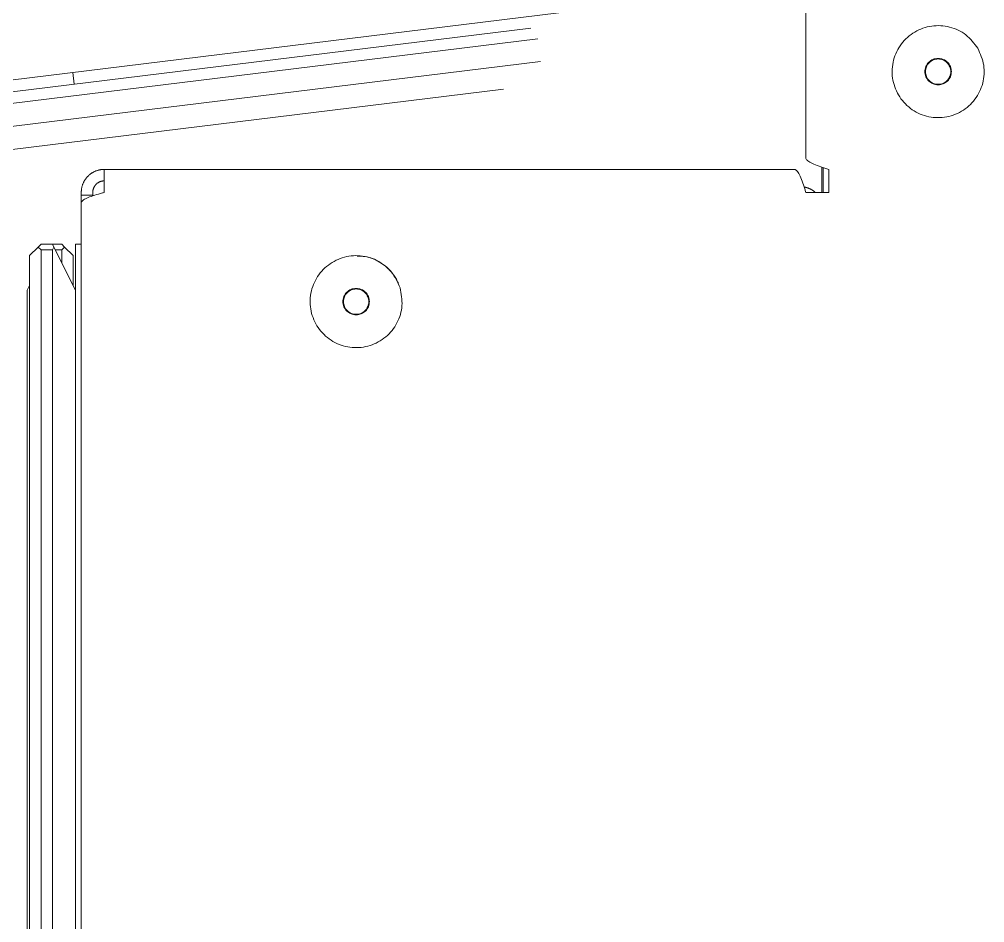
# Model space of a CAD drawing. Header units: millimetres. Extents: x -159872 to 386485, y -250577 to 158966.
# Drawn here: x 158747 to 158831, y 14557.9 to 14636.4 of the extents above; entities that cross this region are included whole.
import ezdxf

# ---------------------------------------------------------------- set-up
doc = ezdxf.new("R2010")
doc.units = ezdxf.units.MM
doc.layers.add('LDS-equipment-kitchen equipment', color=3, linetype='Continuous', lineweight=13)

# ---------------------------------------------------------------- blocks, each defined once
blk = doc.blocks.new('Group-350')
at = {"layer": 'LDS-equipment-kitchen equipment'}
for points in [[(98141.912, 51658.529, 0), (98141.912, 51081.89, 0)], [(97528.033, 51021.755, 0), (98122.099, 51094.697, 0)], [(98117.989, 51093.184, 0), (97532.387, 51021.282, 0)], [(97532.012, 51020.228, 0), (98118.607, 51092.253, 0)], [(98153.412, 51088.24, 0), (98153.3, 51088.245, 0), (98153.188, 51088.262, 0), (98153.078, 51088.289, 0), (98152.972, 51088.327, 0), (98152.87, 51088.375, 0), (98152.773, 51088.433, 0), (98152.683, 51088.501, 0), (98152.599, 51088.576, 0), (98152.523, 51088.66, 0), (98152.456, 51088.751, 0), (98152.398, 51088.847, 0), (98152.35, 51088.949, 0), (98152.312, 51089.056, 0), (98152.284, 51089.165, 0), (98152.268, 51089.277, 0), (98152.262, 51089.39, 0), (98152.268, 51089.502, 0), (98152.284, 51089.614, 0), (98152.312, 51089.723, 0), (98152.35, 51089.83, 0), (98152.398, 51089.932, 0), (98152.456, 51090.028, 0), (98152.523, 51090.119, 0), (98152.599, 51090.203, 0), (98152.683, 51090.279, 0), (98152.773, 51090.346, 0), (98152.87, 51090.404, 0), (98152.972, 51090.452, 0), (98153.078, 51090.49, 0), (98153.188, 51090.517, 0), (98153.3, 51090.534, 0), (98153.412, 51090.54, 0), (98153.525, 51090.534, 0), (98153.637, 51090.517, 0), (98153.746, 51090.49, 0), (98153.852, 51090.452, 0), (98153.954, 51090.404, 0), (98154.051, 51090.346, 0), (98154.142, 51090.279, 0), (98154.225, 51090.203, 0), (98154.301, 51090.119, 0), (98154.368, 51090.028, 0), (98154.426, 51089.932, 0), (98154.475, 51089.83, 0), (98154.513, 51089.723, 0), (98154.54, 51089.614, 0), (98154.557, 51089.502, 0), (98154.562, 51089.39, 0), (98154.557, 51089.277, 0), (98154.54, 51089.165, 0), (98154.513, 51089.056, 0), (98154.475, 51088.949, 0), (98154.426, 51088.847, 0), (98154.368, 51088.751, 0), (98154.301, 51088.66, 0), (98154.225, 51088.576, 0), (98154.142, 51088.501, 0), (98154.051, 51088.433, 0), (98153.954, 51088.375, 0), (98153.852, 51088.327, 0), (98153.746, 51088.289, 0), (98153.637, 51088.262, 0), (98153.525, 51088.245, 0), (98153.412, 51088.24, 0)], [(98118.851, 51090.268, 0), (97532.256, 51018.243, 0)], [(98153.412, 51088.29, 0), (98153.304, 51088.295, 0), (98153.198, 51088.311, 0), (98153.093, 51088.337, 0), (98152.991, 51088.373, 0), (98152.894, 51088.419, 0), (98152.801, 51088.475, 0), (98152.714, 51088.539, 0), (98152.634, 51088.612, 0), (98152.562, 51088.692, 0), (98152.498, 51088.778, 0), (98152.442, 51088.871, 0), (98152.396, 51088.969, 0), (98152.36, 51089.07, 0), (98152.333, 51089.175, 0), (98152.318, 51089.282, 0), (98152.312, 51089.39, 0), (98152.318, 51089.497, 0), (98152.333, 51089.604, 0), (98152.36, 51089.709, 0), (98152.396, 51089.811, 0), (98152.442, 51089.908, 0), (98152.498, 51090.001, 0), (98152.562, 51090.087, 0), (98152.634, 51090.167, 0), (98152.714, 51090.24, 0), (98152.801, 51090.304, 0), (98152.894, 51090.36, 0), (98152.991, 51090.406, 0), (98153.093, 51090.442, 0), (98153.198, 51090.468, 0), (98153.304, 51090.484, 0), (98153.412, 51090.49, 0), (98153.52, 51090.484, 0), (98153.627, 51090.468, 0), (98153.732, 51090.442, 0), (98153.833, 51090.406, 0), (98153.931, 51090.36, 0), (98154.023, 51090.304, 0), (98154.11, 51090.24, 0), (98154.19, 51090.167, 0), (98154.263, 51090.087, 0), (98154.327, 51090.001, 0), (98154.382, 51089.908, 0), (98154.429, 51089.811, 0), (98154.465, 51089.709, 0), (98154.491, 51089.604, 0), (98154.507, 51089.497, 0), (98154.512, 51089.39, 0), (98154.507, 51089.282, 0), (98154.491, 51089.175, 0), (98154.465, 51089.07, 0), (98154.429, 51088.969, 0), (98154.382, 51088.871, 0), (98154.327, 51088.778, 0), (98154.263, 51088.692, 0), (98154.19, 51088.612, 0), (98154.11, 51088.539, 0), (98154.023, 51088.475, 0), (98153.931, 51088.419, 0), (98153.833, 51088.373, 0), (98153.732, 51088.337, 0), (98153.627, 51088.311, 0), (98153.52, 51088.295, 0), (98153.412, 51088.29, 0)], [(98078.287, 51088.31, 0), (98078.165, 51089.302, 0)], [(97535.974, 51016.684, 0), (98115.621, 51087.856, 0)], [(98078.912, 51078.89, 0), (98078.913, 51078.939, 0), (98078.915, 51078.988, 0), (98078.918, 51079.037, 0), (98078.922, 51079.086, 0), (98078.927, 51079.134, 0), (98078.934, 51079.183, 0), (98078.942, 51079.231, 0), (98078.951, 51079.28, 0), (98078.961, 51079.328, 0), (98078.972, 51079.376, 0), (98078.985, 51079.423, 0), (98078.998, 51079.47, 0), (98079.013, 51079.517, 0), (98079.029, 51079.563, 0), (98079.046, 51079.609, 0), (98079.065, 51079.655, 0), (98079.084, 51079.7, 0), (98079.104, 51079.745, 0), (98079.126, 51079.789, 0), (98079.148, 51079.832, 0), (98079.172, 51079.875, 0), (98079.197, 51079.918, 0), (98079.223, 51079.96, 0), (98079.249, 51080.001, 0), (98079.277, 51080.041, 0), (98079.306, 51080.081, 0), (98079.336, 51080.12, 0), (98079.366, 51080.158, 0), (98079.398, 51080.196, 0), (98079.43, 51080.233, 0), (98079.464, 51080.269, 0), (98079.498, 51080.304, 0), (98079.533, 51080.338, 0), (98079.569, 51080.371, 0), (98079.606, 51080.404, 0), (98079.643, 51080.436, 0), (98079.682, 51080.466, 0), (98079.721, 51080.496, 0), (98079.761, 51080.525, 0), (98079.801, 51080.552, 0), (98079.842, 51080.579, 0), (98079.884, 51080.605, 0), (98079.926, 51080.63, 0), (98079.969, 51080.653, 0), (98080.013, 51080.676, 0), (98080.057, 51080.698, 0), (98080.102, 51080.718, 0), (98080.147, 51080.737, 0), (98080.192, 51080.756, 0), (98080.238, 51080.773, 0), (98080.285, 51080.789, 0), (98080.332, 51080.803, 0), (98080.379, 51080.817, 0), (98080.426, 51080.83, 0), (98080.474, 51080.841, 0), (98080.522, 51080.851, 0), (98080.57, 51080.86, 0), (98080.619, 51080.868, 0), (98080.667, 51080.875, 0), (98080.716, 51080.88, 0), (98080.765, 51080.884, 0), (98080.814, 51080.887, 0), (98080.863, 51080.889, 0), (98080.912, 51080.89, 0)], [(98080.912, 51078.89, 0), (98080.912, 51080.89, 0)], [(98140.912, 51080.89, 0), (98080.912, 51080.89, 0)], [(98143.312, 51081.085, 0), (98143.312, 51078.89, 0)], [(98143.412, 51081.052, 0), (98143.412, 51078.89, 0)], [(98143.912, 51080.89, 0), (98143.912, 51078.89, 0)], [(98079.912, 51078.89, 0), (98079.913, 51078.914, 0), (98079.913, 51078.939, 0), (98079.915, 51078.963, 0), (98079.917, 51078.988, 0), (98079.92, 51079.012, 0), (98079.923, 51079.036, 0), (98079.927, 51079.061, 0), (98079.931, 51079.085, 0), (98079.937, 51079.109, 0), (98079.942, 51079.133, 0), (98079.948, 51079.156, 0), (98079.955, 51079.18, 0), (98079.963, 51079.203, 0), (98079.971, 51079.226, 0), (98079.979, 51079.249, 0), (98079.988, 51079.272, 0), (98079.998, 51079.295, 0), (98080.008, 51079.317, 0), (98080.019, 51079.339, 0), (98080.03, 51079.361, 0), (98080.042, 51079.382, 0), (98080.055, 51079.404, 0), (98080.067, 51079.425, 0), (98080.081, 51079.445, 0), (98080.095, 51079.465, 0), (98080.109, 51079.485, 0), (98080.124, 51079.505, 0), (98080.139, 51079.524, 0), (98080.155, 51079.543, 0), (98080.171, 51079.561, 0), (98080.188, 51079.579, 0), (98080.205, 51079.597, 0), (98080.223, 51079.614, 0), (98080.241, 51079.631, 0), (98080.259, 51079.647, 0), (98080.278, 51079.663, 0), (98080.297, 51079.678, 0), (98080.317, 51079.693, 0), (98080.336, 51079.707, 0), (98080.357, 51079.721, 0), (98080.377, 51079.734, 0), (98080.398, 51079.747, 0), (98080.419, 51079.76, 0), (98080.441, 51079.771, 0), (98080.463, 51079.783, 0), (98080.485, 51079.794, 0), (98080.507, 51079.804, 0), (98080.53, 51079.813, 0), (98080.552, 51079.823, 0), (98080.575, 51079.831, 0), (98080.599, 51079.839, 0), (98080.622, 51079.846, 0), (98080.646, 51079.853, 0), (98080.669, 51079.86, 0), (98080.693, 51079.865, 0), (98080.717, 51079.87, 0), (98080.741, 51079.875, 0), (98080.766, 51079.879, 0), (98080.79, 51079.882, 0), (98080.814, 51079.885, 0), (98080.839, 51079.887, 0), (98080.863, 51079.888, 0), (98080.888, 51079.889, 0), (98080.912, 51079.89, 0)], [(98078.912, 51078.662, 0), (98078.912, 51078.89, 0)], [(98079.912, 51078.662, 0), (98079.912, 51078.89, 0)], [(98141.778, 51079.356, 0), (98141.794, 51079.353, 0), (98141.811, 51079.349, 0), (98141.827, 51079.346, 0), (98141.844, 51079.342, 0), (98141.86, 51079.339, 0), (98141.877, 51079.335, 0), (98141.893, 51079.331, 0), (98141.909, 51079.327, 0), (98141.926, 51079.323, 0), (98141.942, 51079.318, 0), (98141.958, 51079.314, 0), (98141.974, 51079.309, 0), (98141.99, 51079.304, 0), (98142.006, 51079.299, 0), (98142.023, 51079.294, 0), (98142.039, 51079.289, 0), (98142.055, 51079.284, 0), (98142.07, 51079.278, 0), (98142.086, 51079.273, 0), (98142.102, 51079.267, 0), (98142.118, 51079.261, 0), (98142.134, 51079.255, 0), (98142.149, 51079.249, 0), (98142.165, 51079.242, 0), (98142.181, 51079.236, 0), (98142.196, 51079.23, 0), (98142.212, 51079.223, 0), (98142.227, 51079.216, 0), (98142.242, 51079.209, 0), (98142.258, 51079.202, 0), (98142.273, 51079.195, 0), (98142.288, 51079.188, 0), (98142.303, 51079.18, 0), (98142.318, 51079.173, 0), (98142.333, 51079.165, 0), (98142.348, 51079.157, 0), (98142.363, 51079.149, 0), (98142.378, 51079.141, 0), (98142.392, 51079.133, 0), (98142.407, 51079.125, 0), (98142.422, 51079.116, 0), (98142.436, 51079.108, 0), (98142.451, 51079.099, 0), (98142.465, 51079.09, 0), (98142.479, 51079.081, 0), (98142.493, 51079.072, 0), (98142.508, 51079.063, 0), (98142.522, 51079.054, 0), (98142.536, 51079.044, 0), (98142.55, 51079.035, 0), (98142.563, 51079.025, 0), (98142.577, 51079.015, 0), (98142.591, 51079.005, 0), (98142.604, 51078.996, 0), (98142.618, 51078.985, 0), (98142.631, 51078.975, 0), (98142.644, 51078.965, 0), (98142.658, 51078.954, 0), (98142.671, 51078.944, 0), (98142.684, 51078.933, 0), (98142.697, 51078.922, 0), (98142.71, 51078.912, 0), (98142.722, 51078.901, 0), (98142.735, 51078.89, 0)], [(98143.912, 51078.89, 0), (98141.912, 51078.89, 0)], [(98078.912, 51078.662, 0), (98079.912, 51078.662, 0)], [(98078.912, 51077.99, 0), (98078.912, 51078.662, 0)], [(98078.912, 50790.79, 0), (98078.912, 51077.99, 0)], [(98074.412, 51073.39, 0), (98075.162, 51074.14, 0)], [(98075.162, 51074.14, 0), (98075.412, 51074.39, 0)], [(98075.412, 51073.89, 0), (98075.162, 51074.14, 0)], [(98075.412, 51074.39, 0), (98076.412, 51074.39, 0)], [(98076.412, 51073.89, 0), (98075.412, 51073.89, 0)], [(98075.412, 51073.89, 0), (98075.412, 50794.89, 0)], [(98076.412, 51074.39, 0), (98077.212, 51074.39, 0)], [(98076.412, 51074.39, 0), (98076.537, 51074.14, 0)], [(98076.537, 51074.14, 0), (98076.412, 51073.89, 0)], [(98076.412, 50794.89, 0), (98076.412, 51073.89, 0)], [(98078.412, 51070.39, 0), (98076.537, 51074.14, 0)], [(98077.212, 51073.89, 0), (98076.662, 51073.89, 0)], [(98077.212, 51074.39, 0), (98077.462, 51074.14, 0)], [(98077.462, 51074.14, 0), (98077.212, 51073.89, 0)], [(98077.212, 51072.79, 0), (98077.212, 51073.89, 0)], [(98077.462, 51074.14, 0), (98078.212, 51073.39, 0)], [(98078.412, 51074.39, 0), (98078.912, 51074.39, 0)], [(98078.412, 50794.39, 0), (98078.412, 51074.39, 0)], [(98074.412, 50795.39, 0), (98074.412, 51073.39, 0)], [(98078.212, 51073.39, 0), (98078.212, 51070.79, 0)], [(98074.412, 51070.79, 0), (98074.212, 51070.39, 0)], [(98074.212, 50798.39, 0), (98074.212, 51070.39, 0)], [(98102.812, 51068.24, 0), (98102.7, 51068.245, 0), (98102.588, 51068.262, 0), (98102.478, 51068.289, 0), (98102.372, 51068.327, 0), (98102.27, 51068.375, 0), (98102.173, 51068.433, 0), (98102.083, 51068.501, 0), (98101.999, 51068.576, 0), (98101.923, 51068.66, 0), (98101.856, 51068.751, 0), (98101.798, 51068.847, 0), (98101.75, 51068.949, 0), (98101.712, 51069.056, 0), (98101.684, 51069.165, 0), (98101.668, 51069.277, 0), (98101.662, 51069.39, 0), (98101.668, 51069.502, 0), (98101.684, 51069.614, 0), (98101.712, 51069.723, 0), (98101.75, 51069.83, 0), (98101.798, 51069.932, 0), (98101.856, 51070.028, 0), (98101.923, 51070.119, 0), (98101.999, 51070.203, 0), (98102.083, 51070.279, 0), (98102.173, 51070.346, 0), (98102.27, 51070.404, 0), (98102.372, 51070.452, 0), (98102.478, 51070.49, 0), (98102.588, 51070.517, 0), (98102.7, 51070.534, 0), (98102.812, 51070.54, 0), (98102.925, 51070.534, 0), (98103.037, 51070.517, 0), (98103.146, 51070.49, 0), (98103.252, 51070.452, 0), (98103.354, 51070.404, 0), (98103.451, 51070.346, 0), (98103.542, 51070.279, 0), (98103.625, 51070.203, 0), (98103.701, 51070.119, 0), (98103.768, 51070.028, 0), (98103.826, 51069.932, 0), (98103.875, 51069.83, 0), (98103.913, 51069.723, 0), (98103.94, 51069.614, 0), (98103.957, 51069.502, 0), (98103.962, 51069.39, 0), (98103.957, 51069.277, 0), (98103.94, 51069.165, 0), (98103.913, 51069.056, 0), (98103.875, 51068.949, 0), (98103.826, 51068.847, 0), (98103.768, 51068.751, 0), (98103.701, 51068.66, 0), (98103.625, 51068.576, 0), (98103.542, 51068.501, 0), (98103.451, 51068.433, 0), (98103.354, 51068.375, 0), (98103.252, 51068.327, 0), (98103.146, 51068.289, 0), (98103.037, 51068.262, 0), (98102.925, 51068.245, 0), (98102.812, 51068.24, 0)], [(98102.812, 51068.29, 0), (98102.704, 51068.295, 0), (98102.598, 51068.311, 0), (98102.493, 51068.337, 0), (98102.391, 51068.373, 0), (98102.294, 51068.419, 0), (98102.201, 51068.475, 0), (98102.114, 51068.539, 0), (98102.034, 51068.612, 0), (98101.962, 51068.692, 0), (98101.898, 51068.778, 0), (98101.842, 51068.871, 0), (98101.796, 51068.969, 0), (98101.76, 51069.07, 0), (98101.733, 51069.175, 0), (98101.718, 51069.282, 0), (98101.712, 51069.39, 0), (98101.718, 51069.497, 0), (98101.733, 51069.604, 0), (98101.76, 51069.709, 0), (98101.796, 51069.811, 0), (98101.842, 51069.908, 0), (98101.898, 51070.001, 0), (98101.962, 51070.087, 0), (98102.034, 51070.167, 0), (98102.114, 51070.24, 0), (98102.201, 51070.304, 0), (98102.294, 51070.36, 0), (98102.391, 51070.406, 0), (98102.493, 51070.442, 0), (98102.598, 51070.468, 0), (98102.704, 51070.484, 0), (98102.812, 51070.49, 0), (98102.92, 51070.484, 0), (98103.027, 51070.468, 0), (98103.132, 51070.442, 0), (98103.233, 51070.406, 0), (98103.331, 51070.36, 0), (98103.423, 51070.304, 0), (98103.51, 51070.24, 0), (98103.59, 51070.167, 0), (98103.663, 51070.087, 0), (98103.727, 51070.001, 0), (98103.782, 51069.908, 0), (98103.829, 51069.811, 0), (98103.865, 51069.709, 0), (98103.891, 51069.604, 0), (98103.907, 51069.497, 0), (98103.912, 51069.39, 0), (98103.907, 51069.282, 0), (98103.891, 51069.175, 0), (98103.865, 51069.07, 0), (98103.829, 51068.969, 0), (98103.782, 51068.871, 0), (98103.727, 51068.778, 0), (98103.663, 51068.692, 0), (98103.59, 51068.612, 0), (98103.51, 51068.539, 0), (98103.423, 51068.475, 0), (98103.331, 51068.419, 0), (98103.233, 51068.373, 0), (98103.132, 51068.337, 0), (98103.027, 51068.311, 0), (98102.92, 51068.295, 0), (98102.812, 51068.29, 0)]]:
    blk.add_polyline3d(points, dxfattribs=at)
for points in [[(98156.859, 51091.42), (98157.073, 51090.939), (98157.5, 51089.975), (98157.379, 51088.359), (98156.692, 51086.921), (98155.495, 51085.853), (98153.984, 51085.325), (98152.385, 51085.416), (98150.943, 51086.112), (98149.876, 51087.306), (98149.348, 51088.818), (98149.439, 51090.417), (98150.134, 51091.859), (98151.328, 51092.925), (98152.842, 51093.455), (98154.433, 51093.359), (98155.906, 51092.682), (98156.541, 51091.841), (98156.859, 51091.42)], [(98106.627, 51070.594), (98106.727, 51070.077), (98106.928, 51069.042), (98106.446, 51067.494), (98105.454, 51066.247), (98104.048, 51065.476), (98102.457, 51065.301), (98100.919, 51065.748), (98099.67, 51066.75), (98098.899, 51068.154), (98098.724, 51069.745), (98099.171, 51071.283), (98100.173, 51072.532), (98101.576, 51073.303), (98103.17, 51073.479), (98104.698, 51073.029), (98105.982, 51072.038), (98106.412, 51071.075), (98106.627, 51070.594)]]:
    blk.add_open_spline(points, degree=3, dxfattribs=at)
for points, knots in [([(98143.912, 51080.89), (98143.676, 51080.965), (98143.204, 51081.115), (98142.583, 51081.34), (98142.13, 51081.566), (98141.933, 51081.749), (98141.917, 51081.857), (98141.912, 51081.89)], [0, 0, 0, 0, 0.225341, 0.450723, 0.676104, 0.901486, 1, 1, 1, 1]), ([(98140.912, 51080.89), (98140.987, 51080.865), (98141.138, 51080.816), (98141.363, 51080.438), (98141.589, 51079.885), (98141.772, 51079.33), (98141.88, 51078.992), (98141.912, 51078.89)], [0, 0, 0, 0, 0.225341, 0.450723, 0.676104, 0.901486, 1, 1, 1, 1]), ([(98078.912, 51077.99), (98078.936, 51078.057), (98078.984, 51078.191), (98079.357, 51078.392), (98079.901, 51078.593), (98080.457, 51078.759), (98080.801, 51078.858), (98080.912, 51078.89)], [0, 0, 0, 0, 0.223355, 0.446742, 0.670128, 0.893514, 1, 1, 1, 1]), ([(98106.5, 51070.932), (98106.484, 51070.973), (98106.428, 51071.11), (98106.229, 51071.494), (98105.762, 51072.165), (98104.862, 51072.896), (98103.82, 51073.34), (98103.142, 51073.345), (98102.908, 51073.347)], [0, 0, 0, 0, 0.028364, 0.097227, 0.282305, 0.558611, 0.847509, 1, 1, 1, 1])]:
    blk.add_open_spline(points, degree=3, knots=knots, dxfattribs=at)
blk = doc.blocks.new('Group-410')
at = {"layer": 'LDS-equipment-kitchen equipment'}
blk.add_blockref('Group-350', (0, 0), dxfattribs=at)

msp = doc.modelspace()

# ---------------------------------------------------------------- block references
at = {"layer": 'LDS-equipment-kitchen equipment', "color": 7}
msp.add_blockref('Group-410', (60673.51323, -36457.51522), dxfattribs=at)

doc.saveas('drawing.dxf')
